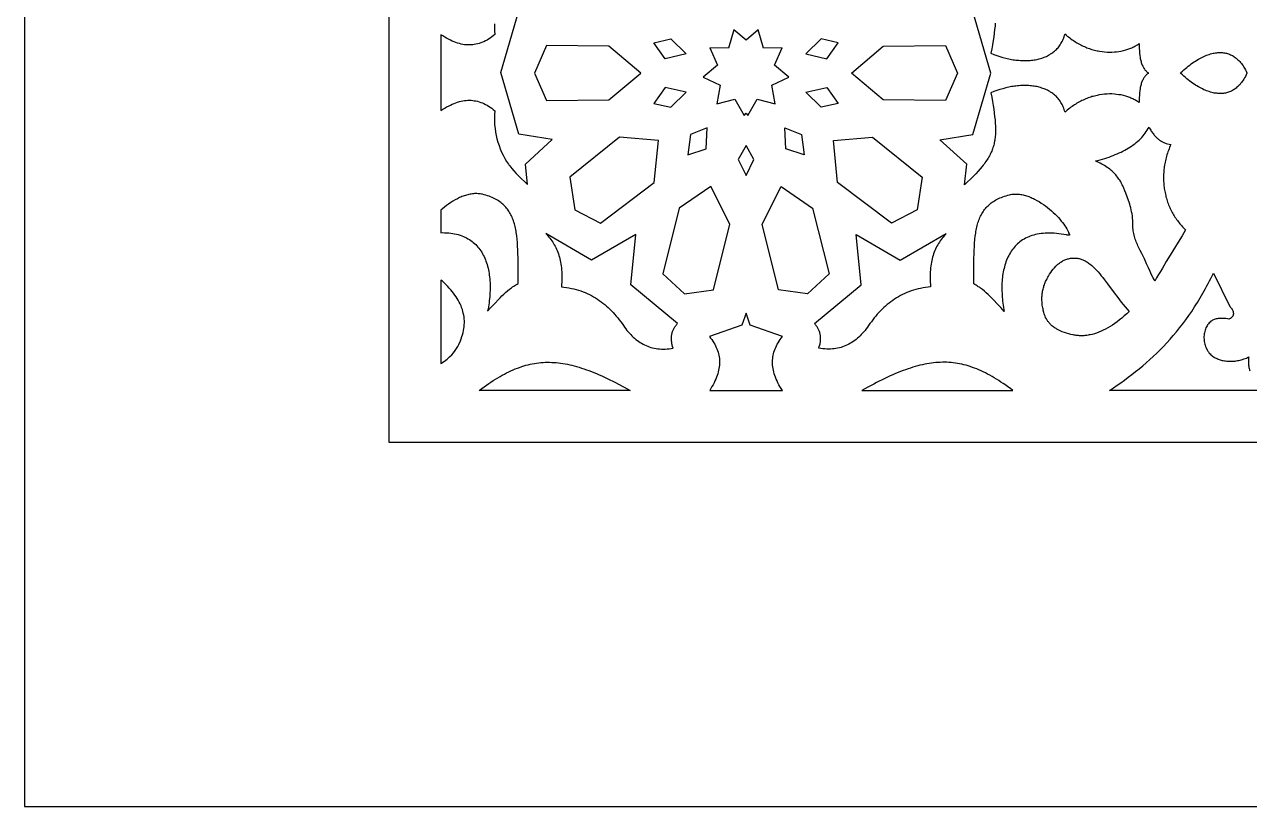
# Model space of a CAD drawing. Extents: x -580 to 580, y -400 to 400.
# Drawn here: x -580 to -462.3, y -400 to -324.9 of the extents above; entities that cross this region are included whole.
import ezdxf

# ---------------------------------------------------------------- set-up
doc = ezdxf.new("R2010")
doc.units = 0
doc.layers.add('LAYER_1', color=18, linetype='CONTINUOUS')
doc.layers.add('LAYER_2', color=174, linetype='CONTINUOUS')

msp = doc.modelspace()

# ---------------------------------------------------------------- linework, layer by layer
at = {"layer": 'LAYER_1'}
for points in [[(-580, -400), (580, -400), (580, 400), (-580, 400)], [(-510.69, -333.41), (-510.52, -333.64), (-509.63, -332.08), (-507.88, -332.52), (-508.2, -330.74), (-506.57, -329.96), (-507.96, -328.8), (-507.22, -327.15), (-509.02, -327.16), (-509.52, -325.42), (-510.69, -326.42), (-511.87, -325.42), (-512.36, -327.16), (-514.17, -327.15), (-513.43, -328.8), (-514.82, -329.96), (-513.19, -330.74), (-513.51, -332.52), (-511.76, -332.08), (-510.87, -333.64)], [(-520.81, -329.56), (-523.88, -326.99), (-529.85, -326.91), (-531, -329.56), (-529.85, -332.21), (-523.88, -332.13)], [(-516.44, -327.73), (-518.45, -328.19), (-519.55, -326.65), (-517.93, -326.29)], [(-504.95, -327.73), (-502.94, -328.19), (-501.84, -326.65), (-503.46, -326.29)], [(-500.57, -329.56), (-497.51, -326.99), (-491.54, -326.91), (-490.38, -329.56), (-491.54, -332.21), (-497.51, -332.13)], [(-463.27, -330.68), (-463.36, -330.77), (-463.44, -330.85), (-463.53, -330.93), (-463.61, -331), (-463.7, -331.07), (-463.79, -331.13), (-463.88, -331.19), (-463.97, -331.24), (-464.06, -331.29), (-464.15, -331.33), (-464.24, -331.37), (-464.34, -331.4), (-464.43, -331.43), (-464.53, -331.46), (-464.63, -331.48), (-464.73, -331.5), (-464.83, -331.52), (-464.93, -331.53), (-465.04, -331.53), (-465.14, -331.53), (-465.25, -331.53), (-465.36, -331.52), (-465.48, -331.51), (-465.59, -331.5), (-465.71, -331.48), (-465.83, -331.45), (-465.95, -331.43), (-466.07, -331.39), (-466.2, -331.35), (-466.32, -331.31), (-466.45, -331.26), (-466.58, -331.21), (-466.71, -331.16), (-466.84, -331.09), (-466.97, -331.03), (-467.11, -330.96), (-467.24, -330.88), (-467.38, -330.8), (-467.51, -330.72), (-467.65, -330.63), (-467.79, -330.53), (-467.93, -330.43), (-468.07, -330.33), (-468.21, -330.22), (-468.35, -330.11), (-468.49, -329.99), (-468.63, -329.87), (-468.77, -329.74), (-468.91, -329.61), (-468.96, -329.56), (-468.91, -329.51), (-468.77, -329.38), (-468.63, -329.26), (-468.49, -329.13), (-468.35, -329.02), (-468.21, -328.9), (-468.07, -328.8), (-467.93, -328.69), (-467.79, -328.59), (-467.65, -328.5), (-467.51, -328.41), (-467.38, -328.33), (-467.24, -328.24), (-467.11, -328.17), (-466.97, -328.1), (-466.84, -328.03), (-466.71, -327.97), (-466.58, -327.91), (-466.45, -327.86), (-466.32, -327.82), (-466.2, -327.77), (-466.07, -327.73), (-465.95, -327.7), (-465.83, -327.67), (-465.71, -327.65), (-465.59, -327.63), (-465.48, -327.61), (-465.36, -327.6), (-465.25, -327.6), (-465.14, -327.59), (-465.04, -327.6), (-464.93, -327.6), (-464.83, -327.61), (-464.73, -327.63), (-464.63, -327.64), (-464.53, -327.67), (-464.43, -327.69), (-464.34, -327.72), (-464.24, -327.76), (-464.15, -327.8), (-464.06, -327.84), (-463.97, -327.89), (-463.88, -327.94), (-463.79, -328), (-463.7, -328.06), (-463.61, -328.13), (-463.53, -328.2), (-463.44, -328.28), (-463.36, -328.36), (-463.27, -328.45), (-463.19, -328.55), (-463.11, -328.65), (-463.03, -328.75), (-462.95, -328.87), (-462.87, -328.99), (-462.8, -329.11), (-462.72, -329.25), (-462.65, -329.39), (-462.58, -329.53), (-462.56, -329.56), (-462.58, -329.59), (-462.65, -329.74), (-462.72, -329.88), (-462.8, -330.01), (-462.87, -330.14), (-462.95, -330.26), (-463.03, -330.37), (-463.11, -330.48), (-463.19, -330.58)], [(-516.44, -331.4), (-518.45, -330.94), (-519.55, -332.48), (-517.93, -332.84)], [(-504.95, -331.4), (-502.94, -330.94), (-501.84, -332.48), (-503.46, -332.84)], [(-514.44, -334.83), (-516.03, -335.48), (-516.29, -337.43), (-514.53, -336.85)], [(-506.95, -334.83), (-505.35, -335.48), (-505.1, -337.43), (-506.86, -336.85)], [(-468.47, -344.62), (-468.64, -344.91), (-468.81, -345.21), (-469.18, -345.81), (-469.94, -347.04), (-470.32, -347.67), (-470.7, -348.29), (-470.89, -348.61), (-471.07, -348.92), (-471.25, -349.23), (-471.42, -349.55), (-471.5, -349.39), (-471.58, -349.24), (-471.73, -348.93), (-471.88, -348.61), (-472.04, -348.26), (-472.21, -347.87), (-472.42, -347.42), (-472.67, -346.9), (-472.82, -346.61), (-472.98, -346.29), (-473.04, -346.17), (-473.1, -346.04), (-473.16, -345.91), (-473.21, -345.78), (-473.26, -345.65), (-473.31, -345.52), (-473.35, -345.38), (-473.39, -345.25), (-473.42, -345.12), (-473.45, -344.98), (-473.48, -344.85), (-473.5, -344.71), (-473.51, -344.58), (-473.52, -344.44), (-473.53, -344.31), (-473.53, -344.18), (-473.54, -343.95), (-473.55, -343.72), (-473.56, -343.5), (-473.58, -343.29), (-473.61, -343.09), (-473.65, -342.89), (-473.69, -342.7), (-473.73, -342.51), (-473.78, -342.33), (-473.83, -342.15), (-473.88, -341.97), (-473.94, -341.79), (-474.07, -341.45), (-474.2, -341.09), (-474.29, -340.86), (-474.39, -340.63), (-474.49, -340.4), (-474.55, -340.29), (-474.61, -340.18), (-474.67, -340.07), (-474.73, -339.96), (-474.8, -339.86), (-474.87, -339.75), (-474.94, -339.65), (-475.02, -339.55), (-475.1, -339.45), (-475.18, -339.35), (-475.27, -339.25), (-475.36, -339.15), (-475.45, -339.06), (-475.55, -338.97), (-475.66, -338.88), (-475.76, -338.79), (-475.88, -338.7), (-476, -338.62), (-476.12, -338.53), (-476.25, -338.45), (-476.38, -338.37), (-476.52, -338.3), (-476.66, -338.22), (-476.81, -338.15), (-476.97, -338.08), (-477.13, -338.01), (-476.9, -337.95), (-476.68, -337.89), (-476.46, -337.83), (-476.24, -337.77), (-476.03, -337.7), (-475.82, -337.63), (-475.62, -337.56), (-475.42, -337.48), (-475.22, -337.4), (-475.03, -337.32), (-474.84, -337.24), (-474.66, -337.15), (-474.48, -337.06), (-474.3, -336.97), (-474.13, -336.88), (-473.97, -336.78), (-473.81, -336.67), (-473.65, -336.57), (-473.5, -336.46), (-473.35, -336.35), (-473.21, -336.23), (-473.07, -336.12), (-472.94, -336), (-472.81, -335.87), (-472.68, -335.74), (-472.57, -335.61), (-472.45, -335.48), (-472.35, -335.34), (-472.24, -335.19), (-472.15, -335.05), (-472.05, -334.9), (-471.97, -334.75), (-471.92, -334.85), (-471.86, -334.94), (-471.81, -335.04), (-471.76, -335.13), (-471.7, -335.21), (-471.64, -335.29), (-471.59, -335.37), (-471.53, -335.45), (-471.47, -335.52), (-471.41, -335.59), (-471.35, -335.66), (-471.29, -335.72), (-471.22, -335.78), (-471.16, -335.84), (-471.09, -335.89), (-471.03, -335.95), (-470.96, -336), (-470.9, -336.04), (-470.83, -336.08), (-470.76, -336.13), (-470.69, -336.16), (-470.62, -336.2), (-470.55, -336.23), (-470.48, -336.26), (-470.41, -336.29), (-470.33, -336.32), (-470.19, -336.36), (-470.04, -336.39), (-469.89, -336.42), (-469.95, -336.56), (-470.01, -336.7), (-470.06, -336.85), (-470.12, -336.99), (-470.17, -337.13), (-470.21, -337.27), (-470.26, -337.42), (-470.3, -337.56), (-470.34, -337.7), (-470.37, -337.85), (-470.41, -337.99), (-470.44, -338.13), (-470.46, -338.27), (-470.49, -338.42), (-470.51, -338.56), (-470.53, -338.7), (-470.55, -338.84), (-470.56, -338.98), (-470.57, -339.13), (-470.58, -339.27), (-470.58, -339.41), (-470.59, -339.55), (-470.59, -339.69), (-470.58, -339.83), (-470.58, -339.97), (-470.57, -340.1), (-470.56, -340.24), (-470.55, -340.38), (-470.53, -340.52), (-470.51, -340.65), (-470.49, -340.79), (-470.47, -340.92), (-470.44, -341.05), (-470.41, -341.19), (-470.38, -341.32), (-470.35, -341.45), (-470.31, -341.58), (-470.27, -341.71), (-470.23, -341.84), (-470.19, -341.96), (-470.14, -342.09), (-470.1, -342.22), (-470.05, -342.34), (-469.99, -342.46), (-469.94, -342.58), (-469.88, -342.7), (-469.82, -342.82), (-469.76, -342.94), (-469.7, -343.06), (-469.63, -343.17), (-469.56, -343.29), (-469.49, -343.4), (-469.42, -343.51), (-469.34, -343.62), (-469.26, -343.73), (-469.18, -343.83), (-469.1, -343.94), (-469.02, -344.04), (-468.93, -344.14), (-468.84, -344.24), (-468.75, -344.34), (-468.66, -344.43), (-468.57, -344.53)], [(-527.61, -339.56), (-527.15, -342.71), (-524.68, -343.99), (-519.5, -340.07), (-519.1, -336.05), (-522.86, -335.71)], [(-510.69, -339.4), (-509.93, -337.86), (-510.69, -336.51), (-511.46, -337.86)], [(-493.78, -339.56), (-494.24, -342.71), (-496.71, -343.99), (-501.89, -340.07), (-502.28, -336.05), (-498.53, -335.71)], [(-540, -344.9), (-539.85, -344.89), (-539.64, -344.9), (-539.44, -344.9), (-539.24, -344.92), (-539.05, -344.94), (-538.86, -344.97), (-538.68, -345), (-538.5, -345.04), (-538.33, -345.08), (-538.16, -345.13), (-538, -345.19), (-537.84, -345.25), (-537.69, -345.32), (-537.55, -345.39), (-537.4, -345.47), (-537.27, -345.55), (-537.14, -345.64), (-537.01, -345.73), (-536.89, -345.83), (-536.77, -345.93), (-536.66, -346.04), (-536.55, -346.15), (-536.45, -346.27), (-536.35, -346.39), (-536.26, -346.51), (-536.17, -346.64), (-536.08, -346.77), (-536, -346.91), (-535.93, -347.05), (-535.86, -347.19), (-535.79, -347.34), (-535.73, -347.49), (-535.67, -347.64), (-535.61, -347.8), (-535.56, -347.96), (-535.52, -348.12), (-535.47, -348.29), (-535.44, -348.45), (-535.4, -348.62), (-535.37, -348.8), (-535.35, -348.97), (-535.33, -349.15), (-535.31, -349.33), (-535.29, -349.52), (-535.28, -349.7), (-535.28, -349.89), (-535.27, -350.07), (-535.27, -350.26), (-535.28, -350.45), (-535.29, -350.65), (-535.3, -350.84), (-535.31, -351.04), (-535.33, -351.23), (-535.35, -351.43), (-535.38, -351.63), (-535.41, -351.83), (-535.44, -352.03), (-535.47, -352.23), (-535.51, -352.43), (-535.16, -352.05), (-534.82, -351.68), (-534.48, -351.32), (-534.31, -351.14), (-534.14, -350.97), (-533.96, -350.8), (-533.78, -350.63), (-533.6, -350.47), (-533.41, -350.32), (-533.21, -350.18), (-533.11, -350.1), (-533.01, -350.04), (-532.9, -349.97), (-532.79, -349.9), (-532.69, -349.84), (-532.57, -349.78), (-532.58, -348.07), (-532.58, -347.67), (-532.59, -347.29), (-532.6, -346.91), (-532.61, -346.55), (-532.63, -346.19), (-532.65, -345.85), (-532.68, -345.52), (-532.71, -345.2), (-532.76, -344.89), (-532.78, -344.74), (-532.81, -344.59), (-532.84, -344.45), (-532.87, -344.31), (-532.9, -344.17), (-532.94, -344.04), (-532.98, -343.9), (-533.02, -343.77), (-533.07, -343.65), (-533.11, -343.52), (-533.16, -343.4), (-533.22, -343.28), (-533.28, -343.17), (-533.34, -343.05), (-533.4, -342.94), (-533.47, -342.84), (-533.54, -342.73), (-533.61, -342.63), (-533.69, -342.53), (-533.77, -342.44), (-533.86, -342.34), (-533.95, -342.25), (-534.04, -342.17), (-534.14, -342.08), (-534.24, -342), (-534.35, -341.92), (-534.46, -341.85), (-534.58, -341.78), (-534.7, -341.71), (-534.82, -341.64), (-534.95, -341.58), (-535.09, -341.52), (-535.23, -341.46), (-535.37, -341.4), (-535.52, -341.35), (-535.68, -341.3), (-535.84, -341.25), (-536.01, -341.21), (-536.11, -341.19), (-536.22, -341.17), (-536.33, -341.15), (-536.43, -341.15), (-536.54, -341.14), (-536.65, -341.14), (-536.76, -341.14), (-536.87, -341.15), (-536.98, -341.16), (-537.09, -341.18), (-537.2, -341.2), (-537.31, -341.22), (-537.42, -341.25), (-537.53, -341.28), (-537.64, -341.31), (-537.76, -341.35), (-537.87, -341.39), (-537.98, -341.43), (-538.09, -341.48), (-538.2, -341.53), (-538.31, -341.58), (-538.41, -341.63), (-538.63, -341.75), (-538.84, -341.87), (-539.05, -342), (-539.26, -342.14), (-539.46, -342.29), (-539.65, -342.44), (-539.85, -342.6), (-540, -342.73)], [(-516.6, -350.78), (-513.81, -350.38), (-512.26, -344.07), (-514.06, -340.46), (-517.1, -342.53), (-518.67, -348.86)], [(-504.79, -350.78), (-507.58, -350.38), (-509.13, -344.07), (-507.32, -340.46), (-504.29, -342.53), (-502.72, -348.86)], [(-480.17, -345.07), (-480.41, -345.03), (-480.65, -345), (-480.88, -344.97), (-481.1, -344.95), (-481.32, -344.94), (-481.54, -344.94), (-481.75, -344.94), (-481.95, -344.94), (-482.15, -344.96), (-482.34, -344.98), (-482.53, -345.01), (-482.71, -345.04), (-482.89, -345.08), (-483.06, -345.12), (-483.23, -345.17), (-483.39, -345.23), (-483.54, -345.29), (-483.7, -345.36), (-483.84, -345.43), (-483.98, -345.51), (-484.12, -345.59), (-484.25, -345.68), (-484.38, -345.77), (-484.5, -345.87), (-484.62, -345.97), (-484.73, -346.08), (-484.84, -346.19), (-484.94, -346.31), (-485.04, -346.43), (-485.13, -346.55), (-485.22, -346.68), (-485.3, -346.81), (-485.39, -346.95), (-485.46, -347.09), (-485.53, -347.23), (-485.6, -347.38), (-485.66, -347.53), (-485.72, -347.68), (-485.78, -347.84), (-485.83, -348), (-485.87, -348.16), (-485.91, -348.33), (-485.95, -348.49), (-485.98, -348.67), (-486.01, -348.84), (-486.04, -349.01), (-486.06, -349.19), (-486.08, -349.37), (-486.09, -349.56), (-486.11, -349.74), (-486.11, -349.93), (-486.12, -350.11), (-486.11, -350.3), (-486.11, -350.5), (-486.1, -350.69), (-486.09, -350.88), (-486.08, -351.08), (-486.06, -351.27), (-486.04, -351.47), (-486.01, -351.67), (-485.98, -351.87), (-485.95, -352.07), (-485.92, -352.27), (-485.88, -352.47), (-486.22, -352.09), (-486.57, -351.72), (-486.9, -351.36), (-487.08, -351.18), (-487.25, -351.01), (-487.43, -350.84), (-487.61, -350.67), (-487.79, -350.52), (-487.98, -350.36), (-488.18, -350.22), (-488.28, -350.14), (-488.38, -350.08), (-488.49, -350.01), (-488.59, -349.94), (-488.7, -349.88), (-488.81, -349.82), (-488.81, -348.11), (-488.81, -347.72), (-488.8, -347.33), (-488.79, -346.95), (-488.78, -346.59), (-488.76, -346.23), (-488.74, -345.89), (-488.71, -345.56), (-488.67, -345.24), (-488.63, -344.93), (-488.61, -344.78), (-488.58, -344.64), (-488.55, -344.49), (-488.52, -344.35), (-488.48, -344.21), (-488.45, -344.08), (-488.41, -343.94), (-488.37, -343.81), (-488.32, -343.69), (-488.27, -343.56), (-488.22, -343.44), (-488.17, -343.32), (-488.11, -343.21), (-488.05, -343.09), (-487.99, -342.98), (-487.92, -342.88), (-487.85, -342.77), (-487.78, -342.67), (-487.7, -342.57), (-487.62, -342.48), (-487.53, -342.38), (-487.44, -342.3), (-487.35, -342.21), (-487.25, -342.12), (-487.15, -342.04), (-487.04, -341.96), (-486.93, -341.89), (-486.81, -341.82), (-486.69, -341.75), (-486.57, -341.68), (-486.44, -341.62), (-486.3, -341.56), (-486.16, -341.5), (-486.02, -341.44), (-485.86, -341.39), (-485.71, -341.34), (-485.55, -341.3), (-485.38, -341.25), (-485.28, -341.23), (-485.17, -341.21), (-485.06, -341.2), (-484.95, -341.19), (-484.85, -341.18), (-484.74, -341.18), (-484.63, -341.18), (-484.52, -341.19), (-484.41, -341.2), (-484.3, -341.22), (-484.19, -341.24), (-484.08, -341.26), (-483.96, -341.29), (-483.85, -341.32), (-483.74, -341.35), (-483.63, -341.39), (-483.52, -341.43), (-483.41, -341.47), (-483.3, -341.52), (-483.19, -341.57), (-483.08, -341.62), (-482.97, -341.67), (-482.76, -341.79), (-482.54, -341.91), (-482.34, -342.05), (-482.13, -342.18), (-481.93, -342.33), (-481.73, -342.48), (-481.54, -342.64), (-481.36, -342.8), (-481.18, -342.96), (-481.01, -343.12), (-480.85, -343.29), (-480.69, -343.45), (-480.54, -343.61), (-480.41, -343.78), (-480.28, -343.93), (-480.16, -344.09), (-480.06, -344.24), (-479.96, -344.38), (-479.88, -344.52), (-479.81, -344.66), (-479.75, -344.78), (-479.73, -344.84), (-479.7, -344.9), (-479.65, -344.99), (-479.63, -345.03), (-479.61, -345.06), (-479.61, -345.09), (-479.61, -345.1), (-479.61, -345.11), (-479.62, -345.12), (-479.63, -345.12), (-479.66, -345.13), (-479.7, -345.14), (-479.75, -345.13), (-479.83, -345.13), (-479.92, -345.11)], [(-529.93, -344.97), (-529.82, -345.08), (-529.72, -345.19), (-529.62, -345.31), (-529.53, -345.42), (-529.44, -345.54), (-529.35, -345.67), (-529.26, -345.79), (-529.18, -345.92), (-529.11, -346.05), (-529.03, -346.19), (-528.96, -346.33), (-528.9, -346.47), (-528.83, -346.62), (-528.77, -346.77), (-528.72, -346.92), (-528.67, -347.08), (-528.62, -347.24), (-528.58, -347.4), (-528.54, -347.57), (-528.51, -347.74), (-528.48, -347.91), (-528.45, -348.09), (-528.43, -348.27), (-528.41, -348.46), (-528.4, -348.65), (-528.39, -348.84), (-528.38, -349.04), (-528.38, -349.24), (-528.39, -349.45), (-528.4, -349.66), (-528.41, -349.87), (-528.43, -350.09), (-528.18, -350.12), (-527.94, -350.15), (-527.7, -350.19), (-527.46, -350.24), (-527.23, -350.29), (-527, -350.35), (-526.78, -350.42), (-526.56, -350.49), (-526.35, -350.57), (-526.14, -350.65), (-525.94, -350.74), (-525.74, -350.84), (-525.54, -350.94), (-525.35, -351.05), (-525.16, -351.16), (-524.97, -351.28), (-524.79, -351.4), (-524.61, -351.53), (-524.44, -351.66), (-524.27, -351.8), (-524.1, -351.95), (-523.94, -352.09), (-523.77, -352.25), (-523.62, -352.41), (-523.46, -352.57), (-523.31, -352.73), (-523.16, -352.91), (-523.02, -353.08), (-522.87, -353.26), (-522.73, -353.44), (-522.6, -353.63), (-522.46, -353.82), (-522.35, -353.98), (-522.24, -354.13), (-522.13, -354.28), (-522.01, -354.42), (-521.89, -354.55), (-521.77, -354.68), (-521.65, -354.81), (-521.52, -354.93), (-521.4, -355.04), (-521.27, -355.15), (-521.13, -355.25), (-521, -355.35), (-520.86, -355.44), (-520.72, -355.52), (-520.58, -355.6), (-520.43, -355.67), (-520.29, -355.74), (-520.13, -355.8), (-519.98, -355.86), (-519.82, -355.91), (-519.66, -355.95), (-519.5, -355.99), (-519.33, -356.02), (-519.17, -356.04), (-518.99, -356.06), (-518.82, -356.07), (-518.64, -356.07), (-518.45, -356.07), (-518.27, -356.06), (-518.08, -356.05), (-517.88, -356.03), (-517.69, -356), (-517.74, -355.82), (-517.79, -355.65), (-517.81, -355.56), (-517.82, -355.48), (-517.83, -355.4), (-517.84, -355.32), (-517.85, -355.23), (-517.86, -355.15), (-517.86, -355.08), (-517.86, -355), (-517.85, -354.92), (-517.85, -354.84), (-517.84, -354.77), (-517.83, -354.69), (-517.81, -354.62), (-517.8, -354.55), (-517.78, -354.47), (-517.75, -354.4), (-517.73, -354.33), (-517.7, -354.26), (-517.67, -354.19), (-517.64, -354.13), (-517.6, -354.06), (-517.56, -353.99), (-517.52, -353.93), (-517.48, -353.86), (-517.43, -353.8), (-517.38, -353.74), (-517.33, -353.68), (-517.27, -353.62), (-521.77, -349.91), (-521.27, -345.06), (-525.52, -347.53)], [(-491.46, -344.97), (-491.56, -345.08), (-491.66, -345.19), (-491.76, -345.31), (-491.86, -345.42), (-491.95, -345.54), (-492.04, -345.67), (-492.12, -345.79), (-492.2, -345.92), (-492.28, -346.05), (-492.36, -346.19), (-492.43, -346.33), (-492.49, -346.47), (-492.55, -346.62), (-492.61, -346.77), (-492.67, -346.92), (-492.72, -347.08), (-492.77, -347.24), (-492.81, -347.4), (-492.85, -347.57), (-492.88, -347.74), (-492.91, -347.91), (-492.94, -348.09), (-492.96, -348.27), (-492.98, -348.46), (-492.99, -348.65), (-493, -348.84), (-493, -349.04), (-493, -349.24), (-493, -349.45), (-492.99, -349.66), (-492.98, -349.87), (-492.96, -350.09), (-493.21, -350.12), (-493.45, -350.15), (-493.69, -350.19), (-493.93, -350.24), (-494.16, -350.29), (-494.38, -350.35), (-494.61, -350.42), (-494.82, -350.49), (-495.04, -350.57), (-495.25, -350.65), (-495.45, -350.74), (-495.65, -350.84), (-495.85, -350.94), (-496.04, -351.05), (-496.23, -351.16), (-496.42, -351.28), (-496.6, -351.4), (-496.78, -351.53), (-496.95, -351.66), (-497.12, -351.8), (-497.29, -351.95), (-497.45, -352.09), (-497.61, -352.25), (-497.77, -352.41), (-497.93, -352.57), (-498.08, -352.73), (-498.22, -352.91), (-498.37, -353.08), (-498.51, -353.26), (-498.65, -353.44), (-498.79, -353.63), (-498.92, -353.82), (-499.03, -353.98), (-499.15, -354.13), (-499.26, -354.28), (-499.38, -354.42), (-499.5, -354.55), (-499.62, -354.68), (-499.74, -354.81), (-499.86, -354.93), (-499.99, -355.04), (-500.12, -355.15), (-500.25, -355.25), (-500.39, -355.35), (-500.53, -355.44), (-500.67, -355.52), (-500.81, -355.6), (-500.95, -355.67), (-501.1, -355.74), (-501.25, -355.8), (-501.41, -355.86), (-501.56, -355.91), (-501.72, -355.95), (-501.89, -355.99), (-502.05, -356.02), (-502.22, -356.04), (-502.4, -356.06), (-502.57, -356.07), (-502.75, -356.07), (-502.93, -356.07), (-503.12, -356.06), (-503.31, -356.05), (-503.5, -356.03), (-503.7, -356), (-503.65, -355.82), (-503.6, -355.65), (-503.58, -355.56), (-503.57, -355.48), (-503.55, -355.4), (-503.54, -355.32), (-503.54, -355.23), (-503.53, -355.15), (-503.53, -355.08), (-503.53, -355), (-503.53, -354.92), (-503.54, -354.84), (-503.55, -354.77), (-503.56, -354.69), (-503.57, -354.62), (-503.59, -354.55), (-503.61, -354.47), (-503.63, -354.4), (-503.66, -354.33), (-503.69, -354.26), (-503.72, -354.19), (-503.75, -354.13), (-503.79, -354.06), (-503.83, -353.99), (-503.87, -353.93), (-503.91, -353.86), (-503.96, -353.8), (-504.01, -353.74), (-504.06, -353.68), (-504.12, -353.62), (-499.62, -349.91), (-500.12, -345.06), (-495.87, -347.53)], [(-473.89, -352.47), (-474.12, -352.69), (-474.36, -352.89), (-474.59, -353.09), (-474.82, -353.27), (-475.05, -353.44), (-475.27, -353.61), (-475.5, -353.76), (-475.72, -353.9), (-475.94, -354.03), (-476.15, -354.15), (-476.37, -354.26), (-476.58, -354.36), (-476.8, -354.45), (-477.01, -354.53), (-477.22, -354.6), (-477.43, -354.66), (-477.63, -354.7), (-477.74, -354.72), (-477.84, -354.74), (-477.95, -354.76), (-478.05, -354.77), (-478.15, -354.78), (-478.25, -354.79), (-478.36, -354.79), (-478.46, -354.79), (-478.56, -354.79), (-478.67, -354.79), (-478.77, -354.78), (-478.87, -354.78), (-478.97, -354.77), (-479.07, -354.75), (-479.18, -354.74), (-479.28, -354.72), (-479.48, -354.68), (-479.69, -354.62), (-479.9, -354.56), (-480.1, -354.49), (-480.31, -354.41), (-480.52, -354.31), (-480.72, -354.21), (-480.82, -354.16), (-480.91, -354.11), (-481, -354.05), (-481.08, -354), (-481.16, -353.94), (-481.23, -353.89), (-481.3, -353.83), (-481.37, -353.77), (-481.43, -353.71), (-481.49, -353.65), (-481.55, -353.59), (-481.6, -353.53), (-481.65, -353.47), (-481.69, -353.41), (-481.77, -353.28), (-481.84, -353.16), (-481.91, -353.04), (-481.96, -352.92), (-482.01, -352.79), (-482.04, -352.68), (-482.08, -352.56), (-482.14, -352.34), (-482.16, -352.22), (-482.19, -352.1), (-482.21, -351.99), (-482.23, -351.87), (-482.24, -351.75), (-482.26, -351.64), (-482.26, -351.52), (-482.27, -351.41), (-482.27, -351.29), (-482.27, -351.18), (-482.27, -351.07), (-482.26, -350.96), (-482.25, -350.85), (-482.24, -350.74), (-482.22, -350.63), (-482.2, -350.52), (-482.18, -350.42), (-482.16, -350.31), (-482.13, -350.2), (-482.1, -350.1), (-482.07, -349.99), (-482.03, -349.89), (-481.99, -349.79), (-481.95, -349.68), (-481.91, -349.58), (-481.86, -349.48), (-481.81, -349.38), (-481.76, -349.28), (-481.7, -349.18), (-481.65, -349.08), (-481.53, -348.89), (-481.41, -348.72), (-481.3, -348.56), (-481.18, -348.4), (-481.06, -348.26), (-480.93, -348.12), (-480.87, -348.05), (-480.8, -347.99), (-480.73, -347.93), (-480.66, -347.87), (-480.59, -347.82), (-480.52, -347.76), (-480.45, -347.71), (-480.37, -347.66), (-480.3, -347.62), (-480.22, -347.58), (-480.14, -347.54), (-480.06, -347.5), (-479.97, -347.47), (-479.89, -347.44), (-479.8, -347.41), (-479.71, -347.39), (-479.62, -347.37), (-479.52, -347.35), (-479.43, -347.34), (-479.33, -347.33), (-479.23, -347.33), (-479.13, -347.33), (-479.04, -347.33), (-478.95, -347.34), (-478.86, -347.35), (-478.77, -347.36), (-478.68, -347.38), (-478.6, -347.4), (-478.51, -347.43), (-478.43, -347.46), (-478.34, -347.49), (-478.26, -347.53), (-478.18, -347.57), (-478.1, -347.61), (-478.02, -347.65), (-477.94, -347.7), (-477.86, -347.75), (-477.78, -347.81), (-477.7, -347.87), (-477.62, -347.93), (-477.47, -348.06), (-477.32, -348.2), (-477.17, -348.34), (-477.02, -348.5), (-476.87, -348.67), (-476.72, -348.84), (-476.57, -349.03), (-476.42, -349.21), (-476.27, -349.41), (-475.96, -349.82), (-475.32, -350.68), (-474.99, -351.13), (-474.82, -351.35), (-474.64, -351.58), (-474.46, -351.8), (-474.27, -352.03), (-474.08, -352.25)], [(-540, -357.46), (-539.95, -357.44), (-539.8, -357.34), (-539.65, -357.24), (-539.52, -357.14), (-539.39, -357.03), (-539.16, -356.83), (-538.95, -356.63), (-538.78, -356.42), (-538.63, -356.22), (-538.5, -356.02), (-538.39, -355.83), (-538.29, -355.64), (-538.13, -355.28), (-538.05, -355.08), (-537.98, -354.88), (-537.92, -354.69), (-537.87, -354.49), (-537.83, -354.3), (-537.8, -354.11), (-537.77, -353.92), (-537.76, -353.73), (-537.75, -353.54), (-537.75, -353.36), (-537.76, -353.17), (-537.78, -352.99), (-537.81, -352.81), (-537.85, -352.63), (-537.89, -352.45), (-537.94, -352.27), (-538.01, -352.09), (-538.07, -351.91), (-538.15, -351.74), (-538.24, -351.57), (-538.33, -351.39), (-538.43, -351.22), (-538.54, -351.05), (-538.66, -350.88), (-538.78, -350.71), (-538.91, -350.55), (-539.05, -350.38), (-539.2, -350.21), (-539.35, -350.05), (-539.51, -349.89), (-539.85, -349.56), (-540, -349.44)], [(-510.69, -360.04), (-507.2, -360.04), (-507.32, -359.85), (-507.43, -359.67), (-507.53, -359.49), (-507.62, -359.31), (-507.71, -359.13), (-507.79, -358.95), (-507.86, -358.78), (-507.92, -358.61), (-507.98, -358.44), (-508.02, -358.27), (-508.06, -358.11), (-508.1, -357.94), (-508.12, -357.78), (-508.14, -357.62), (-508.15, -357.46), (-508.15, -357.3), (-508.15, -357.14), (-508.13, -356.98), (-508.11, -356.83), (-508.09, -356.67), (-508.05, -356.52), (-508.01, -356.37), (-507.96, -356.22), (-507.9, -356.06), (-507.84, -355.91), (-507.77, -355.76), (-507.69, -355.61), (-507.6, -355.46), (-507.51, -355.31), (-507.41, -355.16), (-507.3, -355.01), (-507.18, -354.86), (-510.28, -353.79), (-510.69, -352.62), (-511.11, -353.79), (-514.2, -354.86), (-514.09, -355.01), (-513.98, -355.16), (-513.88, -355.31), (-513.79, -355.46), (-513.7, -355.61), (-513.62, -355.76), (-513.55, -355.91), (-513.48, -356.06), (-513.43, -356.22), (-513.38, -356.37), (-513.34, -356.52), (-513.3, -356.67), (-513.27, -356.83), (-513.25, -356.98), (-513.24, -357.14), (-513.24, -357.3), (-513.24, -357.46), (-513.25, -357.62), (-513.27, -357.78), (-513.29, -357.94), (-513.32, -358.11), (-513.36, -358.27), (-513.41, -358.44), (-513.47, -358.61), (-513.53, -358.78), (-513.6, -358.95), (-513.68, -359.13), (-513.76, -359.31), (-513.86, -359.49), (-513.96, -359.67), (-514.07, -359.85), (-514.18, -360.04)], [(-536.31, -360.04), (-536.08, -359.87), (-535.86, -359.7), (-535.63, -359.54), (-535.41, -359.39), (-535.19, -359.24), (-534.97, -359.1), (-534.75, -358.96), (-534.54, -358.83), (-534.32, -358.7), (-534.11, -358.58), (-533.9, -358.47), (-533.69, -358.36), (-533.48, -358.26), (-533.27, -358.16), (-533.06, -358.07), (-532.86, -357.98), (-532.65, -357.9), (-532.45, -357.83), (-532.24, -357.76), (-532.04, -357.69), (-531.83, -357.63), (-531.63, -357.58), (-531.42, -357.53), (-531.22, -357.49), (-531.01, -357.45), (-530.81, -357.42), (-530.6, -357.39), (-530.4, -357.37), (-530.19, -357.36), (-529.98, -357.34), (-529.78, -357.34), (-529.57, -357.34), (-529.36, -357.35), (-529.15, -357.36), (-528.94, -357.37), (-528.72, -357.39), (-528.51, -357.42), (-528.29, -357.45), (-528.07, -357.49), (-527.85, -357.53), (-527.63, -357.58), (-527.41, -357.63), (-527.19, -357.69), (-526.96, -357.75), (-526.73, -357.82), (-526.5, -357.89), (-526.26, -357.97), (-526.03, -358.05), (-525.79, -358.14), (-525.55, -358.23), (-525.3, -358.33), (-525.05, -358.43), (-524.8, -358.54), (-524.55, -358.65), (-524.29, -358.77), (-524.03, -358.89), (-523.77, -359.01), (-523.5, -359.15), (-523.23, -359.28), (-522.95, -359.43), (-522.39, -359.72), (-521.82, -360.04)], [(-485.07, -360.04), (-485.3, -359.87), (-485.53, -359.7), (-485.75, -359.54), (-485.98, -359.39), (-486.2, -359.24), (-486.42, -359.1), (-486.63, -358.96), (-486.85, -358.83), (-487.06, -358.7), (-487.28, -358.58), (-487.49, -358.47), (-487.7, -358.36), (-487.91, -358.26), (-488.12, -358.16), (-488.32, -358.07), (-488.53, -357.98), (-488.74, -357.9), (-488.94, -357.83), (-489.15, -357.76), (-489.35, -357.69), (-489.56, -357.63), (-489.76, -357.58), (-489.96, -357.53), (-490.17, -357.49), (-490.37, -357.45), (-490.58, -357.42), (-490.78, -357.39), (-490.99, -357.37), (-491.2, -357.36), (-491.4, -357.34), (-491.61, -357.34), (-491.82, -357.34), (-492.03, -357.35), (-492.24, -357.36), (-492.45, -357.37), (-492.67, -357.39), (-492.88, -357.42), (-493.1, -357.45), (-493.31, -357.49), (-493.53, -357.53), (-493.75, -357.58), (-493.98, -357.63), (-494.2, -357.69), (-494.43, -357.75), (-494.66, -357.82), (-494.89, -357.89), (-495.12, -357.97), (-495.36, -358.05), (-495.6, -358.14), (-495.84, -358.23), (-496.09, -358.33), (-496.33, -358.43), (-496.59, -358.54), (-496.84, -358.65), (-497.1, -358.77), (-497.36, -358.89), (-497.62, -359.01), (-497.89, -359.15), (-498.16, -359.28), (-498.43, -359.43), (-498.99, -359.72), (-499.57, -360.04)]]:
    msp.add_lwpolyline(points, close=True, dxfattribs=at)
for points in [[(-534.85, -324.83), (-534.86, -325.17), (-534.85, -325.52), (-534.82, -325.86), (-534.97, -325.98), (-535.12, -326.09), (-535.27, -326.2), (-535.42, -326.3), (-535.57, -326.39), (-535.72, -326.47), (-535.87, -326.55), (-536.02, -326.61), (-536.17, -326.67), (-536.33, -326.72), (-536.48, -326.77), (-536.63, -326.8), (-536.79, -326.83), (-536.94, -326.85), (-537.1, -326.87), (-537.26, -326.87), (-537.42, -326.87), (-537.58, -326.86), (-537.74, -326.84), (-537.9, -326.81), (-538.06, -326.78), (-538.23, -326.74), (-538.4, -326.69), (-538.57, -326.63), (-538.74, -326.56), (-538.91, -326.49), (-539.09, -326.41), (-539.27, -326.32), (-539.45, -326.22), (-539.63, -326.12), (-539.81, -326), (-540, -325.88), (-540, -329.52), (-540, -329.52), (-540, -329.52), (-540, -333.16), (-539.81, -333.04), (-539.63, -332.93), (-539.45, -332.82), (-539.27, -332.73), (-539.09, -332.64), (-538.91, -332.56), (-538.74, -332.48), (-538.57, -332.42), (-538.4, -332.36), (-538.23, -332.31), (-538.06, -332.27), (-537.9, -332.23), (-537.74, -332.21), (-537.58, -332.19), (-537.42, -332.18), (-537.26, -332.18), (-537.1, -332.18), (-536.94, -332.19), (-536.79, -332.22), (-536.63, -332.24), (-536.48, -332.28), (-536.33, -332.32), (-536.17, -332.38), (-536.02, -332.44), (-535.87, -332.5), (-535.72, -332.58), (-535.57, -332.66), (-535.42, -332.75), (-535.27, -332.85), (-535.12, -332.95), (-534.97, -333.07), (-534.82, -333.19), (-534.85, -333.53), (-534.86, -333.87), (-534.85, -334.21), (-534.84, -334.55), (-534.8, -334.89), (-534.76, -335.23), (-534.69, -335.56), (-534.62, -335.89), (-534.53, -336.21), (-534.42, -336.53), (-534.31, -336.85), (-534.17, -337.16), (-534.03, -337.46), (-533.87, -337.76), (-533.7, -338.05), (-533.52, -338.33), (-533.48, -338.38), (-533.39, -338.49), (-533.19, -338.73), (-532.98, -338.97), (-532.76, -339.21), (-532.51, -339.46), (-532.25, -339.72), (-531.98, -339.99), (-531.68, -340.26), (-531.89, -338.3), (-529.31, -335.94), (-532.5, -335.44), (-534.23, -329.52), (-534.23, -329.52), (-534.23, -329.52), (-532.5, -323.6)], [(-486.75, -324.76), (-486.77, -325.07), (-486.81, -325.39), (-486.85, -325.73), (-486.9, -326.08), (-486.95, -326.45), (-487.02, -326.84), (-487.09, -327.24), (-487.16, -327.66), (-486.88, -327.77), (-486.6, -327.88), (-486.32, -327.97), (-486.03, -328.06), (-485.75, -328.13), (-485.61, -328.17), (-485.46, -328.2), (-485.32, -328.23), (-485.18, -328.25), (-485.04, -328.28), (-484.9, -328.3), (-484.76, -328.32), (-484.62, -328.33), (-484.48, -328.34), (-484.34, -328.35), (-484.2, -328.36), (-484.07, -328.37), (-483.93, -328.37), (-483.8, -328.37), (-483.66, -328.36), (-483.53, -328.36), (-483.4, -328.35), (-483.27, -328.33), (-483.14, -328.32), (-483.01, -328.3), (-482.89, -328.28), (-482.76, -328.26), (-482.64, -328.23), (-482.52, -328.2), (-482.4, -328.17), (-482.29, -328.13), (-482.17, -328.09), (-482.06, -328.05), (-481.95, -328), (-481.84, -327.96), (-481.73, -327.9), (-481.63, -327.85), (-481.52, -327.79), (-481.43, -327.73), (-481.33, -327.67), (-481.23, -327.6), (-481.14, -327.53), (-481.05, -327.45), (-480.97, -327.38), (-480.88, -327.3), (-480.8, -327.21), (-480.72, -327.13), (-480.65, -327.04), (-480.58, -326.94), (-480.51, -326.84), (-480.45, -326.74), (-480.38, -326.64), (-480.33, -326.53), (-480.27, -326.42), (-480.22, -326.31), (-480.17, -326.19), (-480.13, -326.07), (-480.09, -325.94), (-480.05, -325.81), (-479.94, -325.91), (-479.83, -326.01), (-479.72, -326.1), (-479.6, -326.19), (-479.49, -326.27), (-479.37, -326.36), (-479.25, -326.44), (-479.14, -326.51), (-479.02, -326.59), (-478.9, -326.66), (-478.78, -326.73), (-478.66, -326.79), (-478.54, -326.85), (-478.42, -326.91), (-478.3, -326.97), (-478.18, -327.03), (-478.06, -327.08), (-477.94, -327.13), (-477.82, -327.17), (-477.7, -327.22), (-477.58, -327.26), (-477.46, -327.29), (-477.33, -327.33), (-477.21, -327.36), (-477.09, -327.39), (-476.97, -327.42), (-476.85, -327.44), (-476.73, -327.47), (-476.49, -327.5), (-476.25, -327.53), (-476.01, -327.55), (-475.78, -327.55), (-475.54, -327.55), (-475.31, -327.54), (-475.09, -327.52), (-474.87, -327.49), (-474.65, -327.45), (-474.43, -327.4), (-474.22, -327.35), (-474.02, -327.28), (-473.82, -327.21), (-473.72, -327.17), (-473.63, -327.13), (-473.53, -327.08), (-473.44, -327.04), (-473.35, -326.99), (-473.26, -326.94), (-473.17, -326.89), (-473.09, -326.84), (-473, -326.78), (-472.92, -326.72), (-472.92, -326.96), (-472.92, -327.2), (-472.91, -327.43), (-472.9, -327.65), (-472.87, -327.87), (-472.84, -328.08), (-472.82, -328.18), (-472.8, -328.27), (-472.78, -328.37), (-472.75, -328.46), (-472.72, -328.55), (-472.69, -328.64), (-472.66, -328.73), (-472.63, -328.81), (-472.59, -328.89), (-472.55, -328.97), (-472.51, -329.04), (-472.47, -329.11), (-472.42, -329.18), (-472.37, -329.25), (-472.32, -329.31), (-472.26, -329.36), (-472.21, -329.42), (-472.15, -329.47), (-472.09, -329.51), (-472.02, -329.56), (-472, -329.56), (-472.01, -329.56), (-472, -329.57), (-472.02, -329.57), (-472.09, -329.61), (-472.15, -329.66), (-472.21, -329.71), (-472.26, -329.76), (-472.32, -329.82), (-472.37, -329.88), (-472.42, -329.95), (-472.47, -330.01), (-472.51, -330.08), (-472.55, -330.16), (-472.59, -330.24), (-472.63, -330.32), (-472.66, -330.4), (-472.69, -330.48), (-472.72, -330.57), (-472.75, -330.66), (-472.78, -330.76), (-472.8, -330.85), (-472.82, -330.95), (-472.84, -331.05), (-472.87, -331.26), (-472.9, -331.47), (-472.91, -331.7), (-472.92, -331.93), (-472.92, -332.16), (-472.92, -332.4), (-473, -332.35), (-473.09, -332.29), (-473.17, -332.24), (-473.26, -332.19), (-473.35, -332.14), (-473.44, -332.09), (-473.53, -332.04), (-473.63, -332), (-473.72, -331.96), (-473.82, -331.92), (-474.02, -331.84), (-474.22, -331.78), (-474.43, -331.72), (-474.65, -331.67), (-474.87, -331.64), (-475.09, -331.61), (-475.31, -331.59), (-475.54, -331.57), (-475.78, -331.57), (-476.01, -331.58), (-476.25, -331.6), (-476.49, -331.62), (-476.73, -331.66), (-476.85, -331.68), (-476.97, -331.71), (-477.09, -331.74), (-477.21, -331.77), (-477.33, -331.8), (-477.46, -331.83), (-477.58, -331.87), (-477.7, -331.91), (-477.82, -331.95), (-477.94, -332), (-478.06, -332.05), (-478.18, -332.1), (-478.3, -332.16), (-478.42, -332.21), (-478.54, -332.27), (-478.66, -332.33), (-478.78, -332.4), (-478.9, -332.47), (-479.02, -332.54), (-479.14, -332.61), (-479.25, -332.69), (-479.37, -332.77), (-479.49, -332.85), (-479.6, -332.94), (-479.72, -333.03), (-479.83, -333.12), (-479.94, -333.21), (-480.05, -333.31), (-480.09, -333.18), (-480.13, -333.06), (-480.17, -332.94), (-480.22, -332.82), (-480.27, -332.71), (-480.33, -332.59), (-480.38, -332.49), (-480.45, -332.38), (-480.51, -332.28), (-480.58, -332.18), (-480.65, -332.09), (-480.72, -332), (-480.8, -331.91), (-480.88, -331.83), (-480.97, -331.75), (-481.05, -331.67), (-481.14, -331.6), (-481.23, -331.53), (-481.33, -331.46), (-481.43, -331.4), (-481.52, -331.34), (-481.63, -331.28), (-481.73, -331.22), (-481.84, -331.17), (-481.95, -331.12), (-482.06, -331.08), (-482.17, -331.04), (-482.29, -331), (-482.4, -330.96), (-482.52, -330.93), (-482.64, -330.9), (-482.76, -330.87), (-482.89, -330.85), (-483.01, -330.83), (-483.14, -330.81), (-483.27, -330.79), (-483.4, -330.78), (-483.53, -330.77), (-483.66, -330.76), (-483.8, -330.76), (-483.93, -330.76), (-484.07, -330.76), (-484.2, -330.76), (-484.34, -330.77), (-484.48, -330.78), (-484.62, -330.79), (-484.76, -330.81), (-484.9, -330.83), (-485.04, -330.85), (-485.18, -330.87), (-485.32, -330.9), (-485.46, -330.93), (-485.61, -330.96), (-485.75, -330.99), (-486.03, -331.07), (-486.32, -331.15), (-486.6, -331.25), (-486.88, -331.35), (-487.16, -331.47), (-487.09, -331.89), (-487.02, -332.29), (-486.95, -332.68), (-486.9, -333.04), (-486.85, -333.4), (-486.81, -333.73), (-486.77, -334.06), (-486.75, -334.37), (-486.73, -334.66), (-486.72, -334.95), (-486.72, -335.09), (-486.73, -335.23), (-486.73, -335.36), (-486.74, -335.49), (-486.75, -335.62), (-486.76, -335.75), (-486.78, -335.88), (-486.8, -336), (-486.82, -336.12), (-486.84, -336.25), (-486.87, -336.37), (-486.9, -336.48), (-486.93, -336.6), (-486.97, -336.72), (-487.01, -336.83), (-487.05, -336.95), (-487.09, -337.06), (-487.14, -337.17), (-487.2, -337.29), (-487.25, -337.4), (-487.31, -337.51), (-487.37, -337.62), (-487.44, -337.74), (-487.51, -337.85), (-487.58, -337.96), (-487.66, -338.07), (-487.74, -338.19), (-487.82, -338.3), (-487.91, -338.42), (-488, -338.53), (-488.19, -338.77), (-488.4, -339), (-488.63, -339.25), (-488.87, -339.5), (-489.13, -339.76), (-489.41, -340.02), (-489.71, -340.3), (-489.49, -338.33), (-492.08, -335.98), (-488.89, -335.48), (-487.16, -329.56), (-488.89, -323.64)], [(-461.17, -360.04), (-475.77, -360.04), (-475.4, -359.8), (-475.04, -359.55), (-474.68, -359.3), (-474.32, -359.05), (-473.97, -358.78), (-473.62, -358.52), (-473.27, -358.24), (-472.92, -357.96), (-472.58, -357.68), (-472.24, -357.38), (-471.9, -357.08), (-471.57, -356.78), (-471.24, -356.46), (-470.91, -356.14), (-470.59, -355.81), (-470.27, -355.47), (-469.96, -355.13), (-469.65, -354.77), (-469.34, -354.41), (-469.04, -354.04), (-468.74, -353.66), (-468.45, -353.26), (-468.16, -352.86), (-467.88, -352.45), (-467.6, -352.03), (-467.47, -351.82), (-467.33, -351.6), (-467.2, -351.38), (-467.06, -351.16), (-466.93, -350.94), (-466.8, -350.71), (-466.67, -350.48), (-466.54, -350.25), (-466.42, -350.01), (-466.29, -349.77), (-466.17, -349.53), (-466.04, -349.29), (-465.92, -349.04), (-465.8, -348.79), (-464.22, -351.97), (-464.18, -352.01), (-464.14, -352.05), (-464.11, -352.09), (-464.08, -352.13), (-464.04, -352.17), (-464.02, -352.22), (-463.99, -352.26), (-463.97, -352.31), (-463.95, -352.35), (-463.93, -352.4), (-463.91, -352.44), (-463.9, -352.49), (-463.89, -352.53), (-463.89, -352.58), (-463.88, -352.62), (-463.88, -352.67), (-463.88, -352.71), (-463.89, -352.75), (-463.9, -352.79), (-463.91, -352.84), (-463.92, -352.87), (-463.94, -352.91), (-463.96, -352.95), (-463.99, -352.98), (-464.01, -353.02), (-464.05, -353.05), (-464.08, -353.08), (-464.12, -353.1), (-464.16, -353.13), (-464.2, -353.15), (-464.25, -353.17), (-464.3, -353.19), (-464.45, -353.16), (-464.6, -353.15), (-464.74, -353.13), (-464.87, -353.12), (-464.99, -353.12), (-465.11, -353.12), (-465.23, -353.13), (-465.34, -353.14), (-465.44, -353.16), (-465.54, -353.18), (-465.63, -353.2), (-465.72, -353.23), (-465.8, -353.27), (-465.88, -353.31), (-465.96, -353.35), (-466.03, -353.4), (-466.12, -353.48), (-466.2, -353.56), (-466.28, -353.65), (-466.35, -353.74), (-466.41, -353.84), (-466.47, -353.94), (-466.52, -354.04), (-466.56, -354.15), (-466.6, -354.27), (-466.63, -354.38), (-466.66, -354.5), (-466.68, -354.62), (-466.69, -354.74), (-466.7, -354.86), (-466.7, -354.99), (-466.69, -355.11), (-466.68, -355.23), (-466.67, -355.35), (-466.64, -355.48), (-466.62, -355.59), (-466.58, -355.71), (-466.54, -355.83), (-466.5, -355.94), (-466.45, -356.05), (-466.4, -356.16), (-466.34, -356.26), (-466.27, -356.35), (-466.2, -356.45), (-466.12, -356.53), (-466.04, -356.61), (-465.96, -356.69), (-465.87, -356.76), (-465.79, -356.81), (-465.71, -356.86), (-465.62, -356.91), (-465.53, -356.95), (-465.44, -356.99), (-465.35, -357.03), (-465.25, -357.07), (-465.15, -357.1), (-465.05, -357.13), (-464.95, -357.16), (-464.85, -357.18), (-464.74, -357.2), (-464.63, -357.21), (-464.52, -357.23), (-464.41, -357.24), (-464.3, -357.24), (-464.18, -357.24), (-464.07, -357.24), (-463.95, -357.24), (-463.84, -357.23), (-463.72, -357.22), (-463.6, -357.2), (-463.48, -357.18), (-463.36, -357.16), (-463.24, -357.13), (-463.12, -357.1), (-462.99, -357.06), (-462.87, -357.02), (-462.75, -356.98), (-462.63, -356.93), (-462.51, -356.88), (-462.39, -356.82), (-462.41, -356.94), (-462.42, -357.05), (-462.43, -357.17), (-462.43, -357.28), (-462.43, -357.39), (-462.42, -357.5), (-462.41, -357.61), (-462.4, -357.72), (-462.38, -357.83), (-462.36, -357.94), (-462.33, -358.05), (-462.3, -358.16)]]:
    msp.add_lwpolyline(points, dxfattribs=at)
at = {"layer": 'LAYER_2'}
msp.add_lwpolyline([(-545, 365), (-545, -365), (545, -365), (545, 365)], close=True, dxfattribs=at)

doc.saveas('drawing.dxf')
